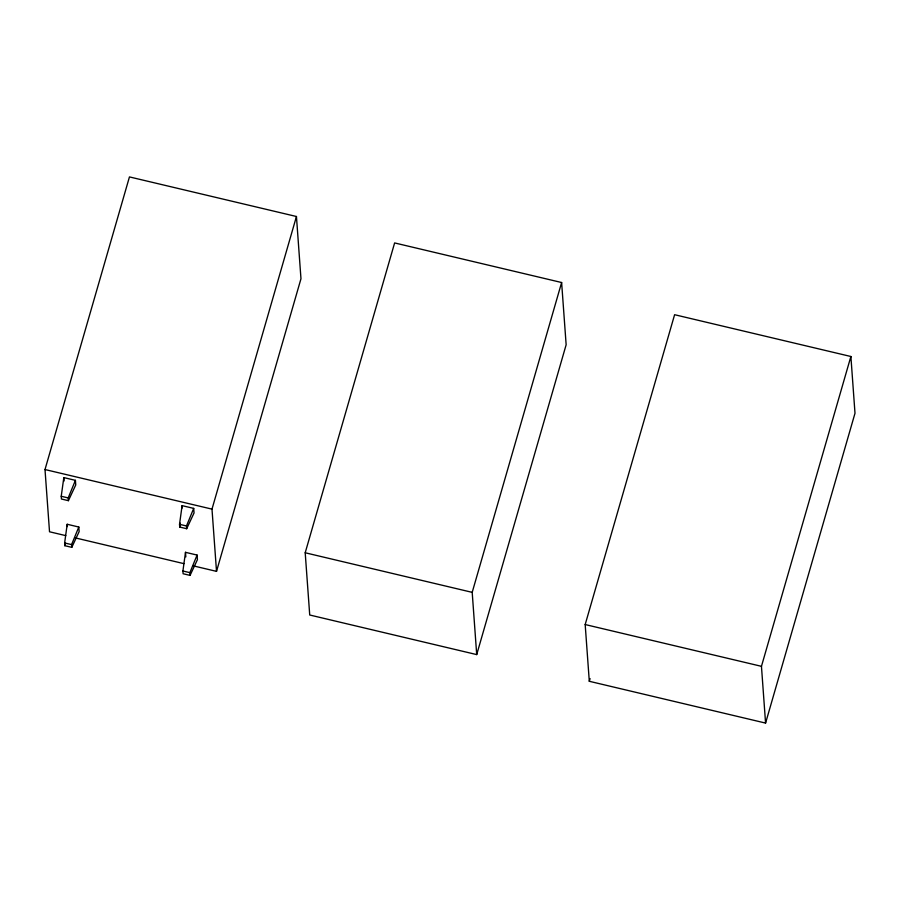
<?xml version="1.0" encoding="UTF-8"?>
<svg xmlns="http://www.w3.org/2000/svg" width="900" height="900" viewBox="0 0 900 900"><rect width="100%" height="100%" fill="white"/><g stroke="black" fill="none" stroke-linecap="round" stroke-linejoin="round"><path stroke-width="1.35" d="M61.234 496.271L63.821 477.596L75.42 480.341L75.746 484.92L68.4 500.67L61.436 499.016L61.234 496.271L68.197 497.925L68.4 500.67M64.631 542.959L67.207 524.273L78.806 527.029L79.144 531.608L71.786 547.346L64.822 545.704L64.631 542.959L71.584 544.601L71.786 547.346M179.528 524.317L182.104 505.642L193.703 508.387L194.04 512.966L186.683 528.716L179.73 527.062L179.528 524.317L186.48 525.971L186.683 528.716M182.914 570.994L185.501 552.319L197.089 555.075L197.426 559.642L190.069 575.392L183.116 573.75L182.914 570.994L189.877 572.648L190.069 575.392M64.822 545.704L65.25 543.105M179.73 527.062L180.349 523.181M65.812 535.635L49.523 531.776L45 469.541L129.454 176.917L296.449 216.506L300.971 278.752L216.518 571.365L193.433 565.898M216.518 571.365L211.995 509.13L296.449 216.506M305.201 552.769L394.627 242.933L561.623 282.521L566.145 344.767L476.707 654.592L309.724 615.004L305.201 552.769L472.196 592.357L476.707 654.592M472.196 592.357L561.623 282.521M585.18 624.544L674.606 314.707L850.883 356.501L855 413.246L765.574 723.082L589.298 681.289L585.18 624.544L761.456 666.326L765.574 723.082M589.298 681.289L590.074 678.6M761.456 666.326L850.883 356.501M68.197 497.925L75.42 480.341M71.584 544.601L78.806 527.029M186.48 525.971L193.703 508.387M189.877 572.648L197.089 555.075M45 469.541L211.995 509.13M75.319 537.896L183.926 563.648M182.104 505.642L182.273 507.926M185.501 552.319L185.828 556.898M63.821 477.596L64.069 481.027M67.207 524.273L67.376 526.567"/></g></svg>
